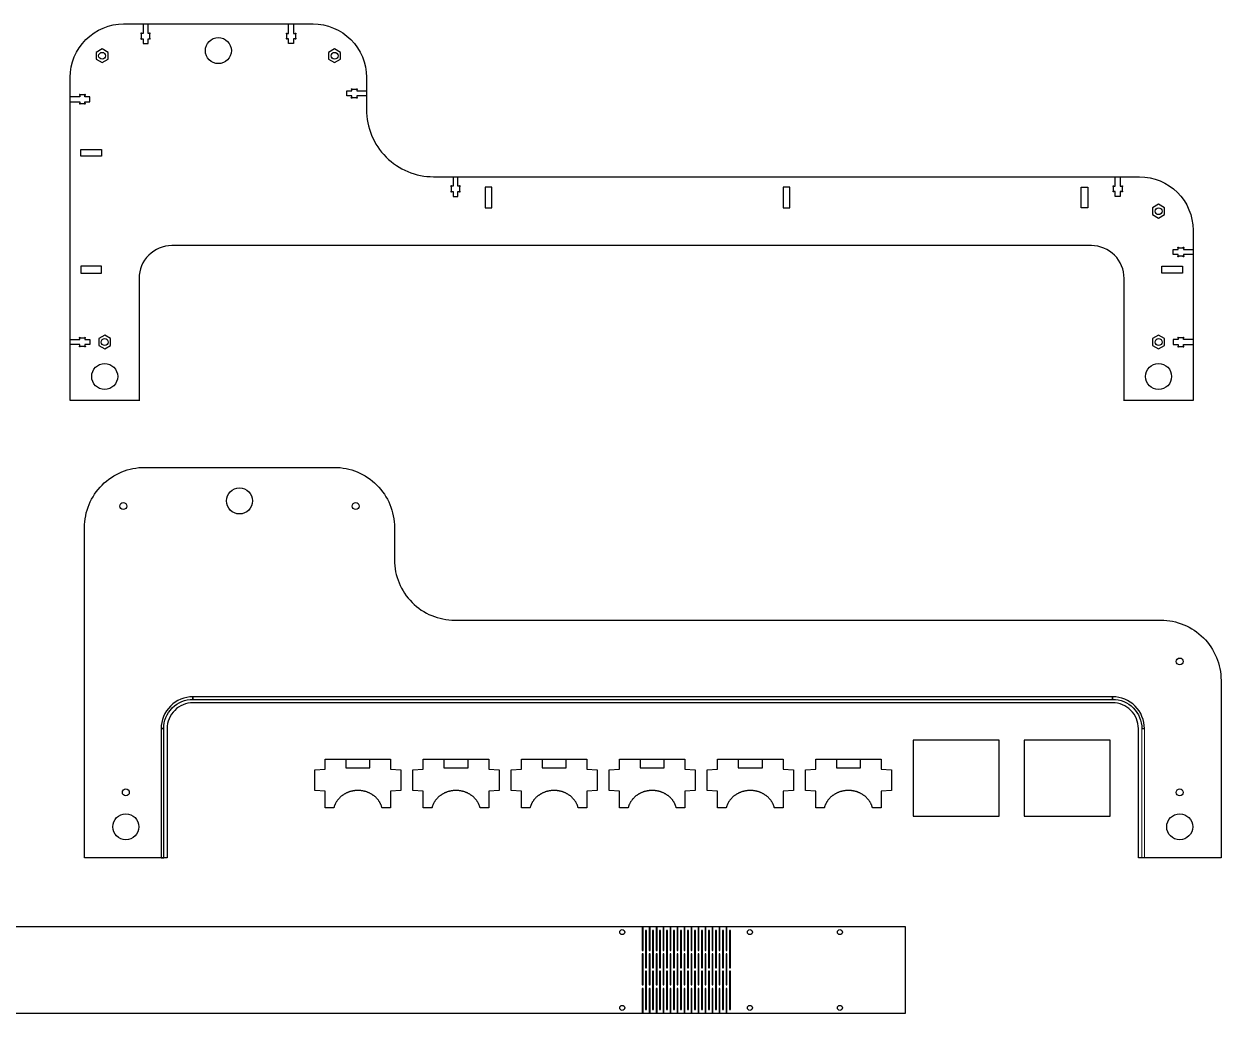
# Model space of a CAD drawing. Header units: millimetres. Extents: x -2835 to -1444, y -2280 to -1706.
# Drawn here: x -2139 to -1444, y -2280 to -1706 of the extents above; entities that cross this region are included whole.
import ezdxf

# ---------------------------------------------------------------- set-up
doc = ezdxf.new("R2010")
doc.units = ezdxf.units.MM
doc.header["$MEASUREMENT"] = 0
for name, color, linetype, true_color in [('Cut', 18, 'Continuous', 0x000000), ('InnerCut', 5, 'Continuous', 0x0000ff), ('Layer 01', 40, 'Continuous', 0xffbf00), ('Layer 02', 6, 'Continuous', 0xff00ff), ('Layer 03', 1, 'Continuous', 0xff0000), ('Layer 04', 4, 'Continuous', 0x00ffff)]:
    doc.layers.add(name, color=color, linetype=linetype, true_color=true_color)
doc.layers.add('Engrave', color=3, linetype='Continuous', lineweight=13, true_color=0x00ff00)

msp = doc.modelspace()

# ---------------------------------------------------------------- linework, layer by layer
at = {"layer": 'Cut'}
for points in [[(-2072.45, -1924.58), (-2112.45, -1924.58), (-2112.45, -1736.85, -0.414214), (-2081.45, -1705.85), (-1971.45, -1705.85, -0.414214), (-1940.45, -1736.85), (-1940.45, -1755.58, 0.414214), (-1901.45, -1794.58), (-1491.45, -1794.58, -0.414214), (-1460.45, -1825.58), (-1460.45, -1924.58), (-1500.45, -1924.58)], [(-1500.45, -1924.63), (-1500.45, -1853.58, 0.414214), (-1519.45, -1834.58), (-2053.45, -1834.58, 0.414214), (-2072.45, -1853.58), (-2072.45, -1924.63)], [(-2056.17, -2190.07), (-2104.17, -2190.07), (-2104.17, -1998.34, -0.414214), (-2069.17, -1963.34), (-1959.17, -1963.34, -0.414214), (-1924.17, -1998.34), (-1924.17, -2017.07, 0.414214), (-1889.17, -2052.07), (-1479.17, -2052.07, -0.414214), (-1444.17, -2087.07), (-1444.17, -2190.07), (-1492.17, -2190.07)], [(-1492.17, -2190.07), (-1492.17, -2115.07, 0.414214), (-1507.17, -2100.07), (-2041.17, -2100.07, 0.414214), (-2056.17, -2115.07), (-2056.17, -2190.07)]]:
    msp.add_lwpolyline(points, format="xyb", dxfattribs=at)
msp.add_lwpolyline([(-1627.47, -2230.23), (-1717.97, -2230.23), (-1772.97, -2230.23), (-2182.97, -2230.23), (-2237.97, -2230.23), (-2256.7, -2230.23), (-2311.7, -2230.23), (-2421.7, -2230.23), (-2476.7, -2230.23), (-2668.43, -2230.23), (-2668.43, -2280.23), (-2476.7, -2280.23), (-2421.7, -2280.23), (-2311.7, -2280.23), (-2256.7, -2280.23), (-2237.97, -2280.23), (-2182.97, -2280.23), (-1772.97, -2280.23), (-1717.97, -2280.23), (-1627.47, -2280.23), (-1627.47, -2232.73), (-1627.47, -2230.23)], dxfattribs=at)
at = {"layer": 'Engrave'}
msp.add_lwpolyline([(-1488.67, -2115.07), (-1490.17, -2115.07), (-1490.17, -2190.07), (-1488.67, -2190.07), (-1488.67, -2115.07)], dxfattribs=at)
at = {"layer": 'InnerCut'}
for points in [[(-2070.18, -1705.85), (-2070.18, -1711.4), (-2070.98, -1711.4, 2.414214), (-2071.23, -1711.65), (-2071.23, -1714.15, 2.414214), (-2070.98, -1714.4), (-2070.18, -1714.4), (-2070.18, -1717.3), (-2067.28, -1717.3), (-2067.28, -1714.4), (-2066.48, -1714.4, 2.414214), (-2066.23, -1714.15), (-2066.23, -1711.65, 2.414214), (-2066.48, -1711.4), (-2067.28, -1711.4), (-2067.28, -1705.85)], [(-1982.72, -1705.85), (-1982.72, -1711.4), (-1981.92, -1711.4, -2.414214), (-1981.67, -1711.65), (-1981.67, -1714.15, -2.414214), (-1981.92, -1714.4), (-1982.72, -1714.4), (-1982.72, -1717.3), (-1985.62, -1717.3), (-1985.62, -1714.4), (-1986.42, -1714.4, -2.414214), (-1986.67, -1714.15), (-1986.67, -1711.65, -2.414214), (-1986.42, -1711.4), (-1985.62, -1711.4), (-1985.62, -1705.85)], [(-1940.45, -1747.66), (-1946, -1747.66), (-1946, -1748.46, -2.414214), (-1946.25, -1748.71), (-1948.75, -1748.71, -2.414214), (-1949, -1748.46), (-1949, -1747.66), (-1951.9, -1747.66), (-1951.9, -1744.76), (-1949, -1744.76), (-1949, -1743.96, -2.414214), (-1948.75, -1743.71), (-1946.25, -1743.71, -2.414214), (-1946, -1743.96), (-1946, -1744.76), (-1940.45, -1744.76)], [(-2112.45, -1751.01), (-2106.9, -1751.01), (-2106.9, -1751.81, 2.414214), (-2106.65, -1752.06), (-2104.15, -1752.06, 2.414214), (-2103.9, -1751.81), (-2103.9, -1751.01), (-2101, -1751.01), (-2101, -1748.11), (-2103.9, -1748.11), (-2103.9, -1747.31, 2.414214), (-2104.15, -1747.06), (-2106.65, -1747.06, 2.414214), (-2106.9, -1747.31), (-2106.9, -1748.11), (-2112.45, -1748.11)], [(-1890.18, -1794.58), (-1890.18, -1800.13), (-1890.98, -1800.13, 2.414214), (-1891.23, -1800.38), (-1891.23, -1802.88, 2.414214), (-1890.98, -1803.13), (-1890.18, -1803.13), (-1890.18, -1806.03), (-1887.28, -1806.03), (-1887.28, -1803.13), (-1886.48, -1803.13, 2.414214), (-1886.23, -1802.88), (-1886.23, -1800.38, 2.414214), (-1886.48, -1800.13), (-1887.28, -1800.13), (-1887.28, -1794.58)], [(-1502.72, -1794.58), (-1502.72, -1800.13), (-1501.92, -1800.13, -2.414214), (-1501.67, -1800.38), (-1501.67, -1802.88, -2.414214), (-1501.92, -1803.13), (-1502.72, -1803.13), (-1502.72, -1806.03), (-1505.62, -1806.03), (-1505.62, -1803.13), (-1506.42, -1803.13, -2.414214), (-1506.67, -1802.88), (-1506.67, -1800.38, -2.414214), (-1506.42, -1800.13), (-1505.62, -1800.13), (-1505.62, -1794.58)], [(-1460.45, -1839.74), (-1466, -1839.74), (-1466, -1840.54, -2.414214), (-1466.25, -1840.79), (-1468.75, -1840.79, -2.414214), (-1469, -1840.54), (-1469, -1839.74), (-1471.9, -1839.74), (-1471.9, -1836.84), (-1469, -1836.84), (-1469, -1836.04, -2.414214), (-1468.75, -1835.79), (-1466.25, -1835.79, -2.414214), (-1466, -1836.04), (-1466, -1836.84), (-1460.45, -1836.84)], [(-2112.45, -1889.13), (-2106.9, -1889.13), (-2106.9, -1888.33, -2.414214), (-2106.65, -1888.08), (-2104.15, -1888.08, -2.414214), (-2103.9, -1888.33), (-2103.9, -1889.13), (-2101, -1889.13), (-2101, -1892.03), (-2103.9, -1892.03), (-2103.9, -1892.83, -2.414214), (-2104.15, -1893.08), (-2106.65, -1893.08, -2.414214), (-2106.9, -1892.83), (-2106.9, -1892.03), (-2112.45, -1892.03)], [(-1460.45, -1889.13), (-1466, -1889.13), (-1466, -1888.33, 2.414214), (-1466.25, -1888.08), (-1468.75, -1888.08, 2.414214), (-1469, -1888.33), (-1469, -1889.13), (-1471.9, -1889.13), (-1471.9, -1892.03), (-1469, -1892.03), (-1469, -1892.83, 2.414214), (-1468.75, -1893.08), (-1466.25, -1893.08, 2.414214), (-1466, -1892.83), (-1466, -1892.03), (-1460.45, -1892.03)]]:
    msp.add_lwpolyline(points, format="xyb", dxfattribs=at)
for points in [[(-2093.95, -1728.33), (-2090.5, -1726.34), (-2090.5, -1722.36), (-2093.95, -1720.36), (-2097.4, -1722.36), (-2097.4, -1726.34), (-2093.95, -1728.33)], [(-1958.95, -1728.33), (-1955.5, -1726.34), (-1955.5, -1722.36), (-1958.95, -1720.36), (-1962.4, -1722.36), (-1962.4, -1726.34), (-1958.95, -1728.33)], [(-2106.3, -1778.68), (-2094.3, -1778.68), (-2094.3, -1782.58), (-2106.3, -1782.58), (-2106.3, -1778.68)], [(-1871.45, -1800.73), (-1871.45, -1812.73), (-1867.55, -1812.73), (-1867.55, -1800.73), (-1871.45, -1800.73)], [(-1698.4, -1800.73), (-1698.4, -1812.73), (-1694.5, -1812.73), (-1694.5, -1800.73), (-1698.4, -1800.73)], [(-1521.45, -1800.73), (-1521.45, -1812.73), (-1525.35, -1812.73), (-1525.35, -1800.73), (-1521.45, -1800.73)], [(-1480.45, -1818.56), (-1477, -1816.57), (-1477, -1812.59), (-1480.45, -1810.59), (-1483.9, -1812.59), (-1483.9, -1816.57), (-1480.45, -1818.56)], [(-2106.3, -1850.48), (-2094.3, -1850.48), (-2094.3, -1846.58), (-2106.3, -1846.58), (-2106.3, -1850.48)], [(-1466.6, -1850.48), (-1478.6, -1850.48), (-1478.6, -1846.58), (-1466.6, -1846.58), (-1466.6, -1850.48)], [(-2092.45, -1894.56), (-2089, -1892.57), (-2089, -1888.59), (-2092.45, -1886.59), (-2095.9, -1888.59), (-2095.9, -1892.57), (-2092.45, -1894.56)], [(-1480.45, -1894.56), (-1477, -1892.57), (-1477, -1888.59), (-1480.45, -1886.59), (-1483.9, -1888.59), (-1483.9, -1892.57), (-1480.45, -1894.56)], [(-1622.93, -2165.81), (-1572.93, -2165.81), (-1572.93, -2121.81), (-1622.93, -2121.81), (-1622.93, -2165.81)], [(-1558.52, -2165.81), (-1508.52, -2165.81), (-1508.52, -2121.81), (-1558.52, -2121.81), (-1558.52, -2165.81)], [(-1964.4, -2132.78), (-1926.4, -2132.78), (-1926.4, -2138.56), (-1920.4, -2138.93), (-1920.4, -2150.93), (-1926.4, -2151.3), (-1926.4, -2161.08), (-1931.4, -2161.08), (-1931.46, -2160.83), (-1931.54, -2160.58), (-1931.61, -2160.33), (-1931.7, -2160.08), (-1931.79, -2159.83), (-1931.88, -2159.58), (-1931.99, -2159.33), (-1932.09, -2159.09), (-1932.21, -2158.84), (-1932.33, -2158.59), (-1932.46, -2158.35), (-1932.59, -2158.11), (-1932.73, -2157.86), (-1932.87, -2157.62), (-1933.02, -2157.39), (-1933.18, -2157.15), (-1933.34, -2156.92), (-1933.51, -2156.69), (-1933.68, -2156.46), (-1933.86, -2156.23), (-1934.05, -2156.01), (-1934.24, -2155.79), (-1934.44, -2155.57), (-1934.64, -2155.36), (-1934.85, -2155.15), (-1935.06, -2154.95), (-1935.28, -2154.75), (-1935.51, -2154.55), (-1935.73, -2154.36), (-1935.97, -2154.17), (-1936.21, -2153.99), (-1936.45, -2153.81), (-1936.69, -2153.63), (-1936.95, -2153.47), (-1937.2, -2153.3), (-1937.46, -2153.14), (-1937.72, -2152.99), (-1937.98, -2152.84), (-1938.25, -2152.7), (-1938.52, -2152.56), (-1938.8, -2152.43), (-1939.07, -2152.31), (-1939.35, -2152.19), (-1939.63, -2152.07), (-1939.92, -2151.96), (-1940.2, -2151.86), (-1940.49, -2151.76), (-1940.78, -2151.67), (-1941.07, -2151.59), (-1941.35, -2151.51), (-1941.64, -2151.44), (-1941.94, -2151.37), (-1942.23, -2151.31), (-1942.52, -2151.25), (-1942.81, -2151.2), (-1943.1, -2151.15), (-1943.39, -2151.11), (-1943.68, -2151.08), (-1943.97, -2151.05), (-1944.26, -2151.03), (-1944.54, -2151.01), (-1944.83, -2151), (-1945.11, -2150.99), (-1945.4, -2150.99), (-1945.68, -2150.99), (-1945.96, -2151), (-1946.25, -2151.01), (-1946.54, -2151.03), (-1946.82, -2151.05), (-1947.11, -2151.08), (-1947.4, -2151.11), (-1947.69, -2151.15), (-1947.99, -2151.2), (-1948.28, -2151.25), (-1948.57, -2151.31), (-1948.86, -2151.37), (-1949.15, -2151.44), (-1949.44, -2151.51), (-1949.73, -2151.59), (-1950.02, -2151.67), (-1950.31, -2151.76), (-1950.59, -2151.86), (-1950.88, -2151.96), (-1951.16, -2152.07), (-1951.44, -2152.19), (-1951.72, -2152.31), (-1952, -2152.43), (-1952.27, -2152.56), (-1952.54, -2152.7), (-1952.81, -2152.84), (-1953.07, -2152.99), (-1953.34, -2153.14), (-1953.59, -2153.3), (-1953.85, -2153.47), (-1954.1, -2153.63), (-1954.35, -2153.81), (-1954.59, -2153.99), (-1954.83, -2154.17), (-1955.06, -2154.36), (-1955.29, -2154.55), (-1955.51, -2154.75), (-1955.73, -2154.95), (-1955.94, -2155.15), (-1956.15, -2155.36), (-1956.36, -2155.57), (-1956.55, -2155.79), (-1956.74, -2156.01), (-1956.93, -2156.23), (-1957.11, -2156.46), (-1957.29, -2156.69), (-1957.45, -2156.92), (-1957.62, -2157.15), (-1957.77, -2157.39), (-1957.92, -2157.62), (-1958.07, -2157.86), (-1958.21, -2158.11), (-1958.34, -2158.35), (-1958.47, -2158.59), (-1958.59, -2158.84), (-1958.7, -2159.09), (-1958.81, -2159.33), (-1958.91, -2159.58), (-1959.01, -2159.83), (-1959.1, -2160.08), (-1959.18, -2160.33), (-1959.26, -2160.58), (-1959.33, -2160.83), (-1959.4, -2161.08), (-1964.4, -2161.08), (-1964.4, -2151.3), (-1970.4, -2150.93), (-1970.4, -2138.93), (-1964.4, -2138.56), (-1964.4, -2132.78)], [(-1952.4, -2132.78), (-1952.4, -2137.78), (-1938.4, -2137.78), (-1938.4, -2132.78)], [(-1907.43, -2132.78), (-1869.43, -2132.78), (-1869.43, -2138.56), (-1863.43, -2138.93), (-1863.43, -2150.93), (-1869.43, -2151.3), (-1869.43, -2161.08), (-1874.43, -2161.08), (-1874.5, -2160.83), (-1874.57, -2160.58), (-1874.65, -2160.33), (-1874.73, -2160.08), (-1874.82, -2159.83), (-1874.92, -2159.58), (-1875.02, -2159.33), (-1875.13, -2159.09), (-1875.24, -2158.84), (-1875.36, -2158.59), (-1875.49, -2158.35), (-1875.62, -2158.11), (-1875.76, -2157.86), (-1875.91, -2157.62), (-1876.06, -2157.39), (-1876.21, -2157.15), (-1876.38, -2156.92), (-1876.54, -2156.69), (-1876.72, -2156.46), (-1876.9, -2156.23), (-1877.09, -2156.01), (-1877.28, -2155.79), (-1877.47, -2155.57), (-1877.68, -2155.36), (-1877.89, -2155.15), (-1878.1, -2154.95), (-1878.32, -2154.75), (-1878.54, -2154.55), (-1878.77, -2154.36), (-1879, -2154.17), (-1879.24, -2153.99), (-1879.48, -2153.81), (-1879.73, -2153.63), (-1879.98, -2153.47), (-1880.23, -2153.3), (-1880.49, -2153.14), (-1880.75, -2152.99), (-1881.02, -2152.84), (-1881.29, -2152.7), (-1881.56, -2152.56), (-1881.83, -2152.43), (-1882.11, -2152.31), (-1882.39, -2152.19), (-1882.67, -2152.07), (-1882.95, -2151.96), (-1883.24, -2151.86), (-1883.52, -2151.76), (-1883.81, -2151.67), (-1884.1, -2151.59), (-1884.39, -2151.51), (-1884.68, -2151.44), (-1884.97, -2151.37), (-1885.26, -2151.31), (-1885.55, -2151.25), (-1885.84, -2151.2), (-1886.14, -2151.15), (-1886.43, -2151.11), (-1886.72, -2151.08), (-1887, -2151.05), (-1887.29, -2151.03), (-1887.58, -2151.01), (-1887.87, -2151), (-1888.15, -2150.99), (-1888.43, -2150.99), (-1888.71, -2150.99), (-1889, -2151), (-1889.28, -2151.01), (-1889.57, -2151.03), (-1889.86, -2151.05), (-1890.15, -2151.08), (-1890.44, -2151.11), (-1890.73, -2151.15), (-1891.02, -2151.2), (-1891.31, -2151.25), (-1891.6, -2151.31), (-1891.89, -2151.37), (-1892.18, -2151.44), (-1892.47, -2151.51), (-1892.76, -2151.59), (-1893.05, -2151.67), (-1893.34, -2151.76), (-1893.63, -2151.86), (-1893.91, -2151.96), (-1894.19, -2152.07), (-1894.48, -2152.19), (-1894.75, -2152.31), (-1895.03, -2152.43), (-1895.31, -2152.56), (-1895.58, -2152.7), (-1895.84, -2152.84), (-1896.11, -2152.99), (-1896.37, -2153.14), (-1896.63, -2153.3), (-1896.88, -2153.47), (-1897.13, -2153.63), (-1897.38, -2153.81), (-1897.62, -2153.99), (-1897.86, -2154.17), (-1898.09, -2154.36), (-1898.32, -2154.55), (-1898.55, -2154.75), (-1898.77, -2154.95), (-1898.98, -2155.15), (-1899.19, -2155.36), (-1899.39, -2155.57), (-1899.59, -2155.79), (-1899.78, -2156.01), (-1899.97, -2156.23), (-1900.15, -2156.46), (-1900.32, -2156.69), (-1900.49, -2156.92), (-1900.65, -2157.15), (-1900.81, -2157.39), (-1900.96, -2157.62), (-1901.1, -2157.86), (-1901.24, -2158.11), (-1901.37, -2158.35), (-1901.5, -2158.59), (-1901.62, -2158.84), (-1901.74, -2159.09), (-1901.84, -2159.33), (-1901.95, -2159.58), (-1902.04, -2159.83), (-1902.13, -2160.08), (-1902.22, -2160.33), (-1902.29, -2160.58), (-1902.37, -2160.83), (-1902.43, -2161.08), (-1907.43, -2161.08), (-1907.43, -2151.3), (-1913.43, -2150.93), (-1913.43, -2138.93), (-1907.43, -2138.56), (-1907.43, -2132.78)], [(-1895.43, -2132.78), (-1895.43, -2137.78), (-1881.43, -2137.78), (-1881.43, -2132.78)], [(-1850.47, -2132.78), (-1812.47, -2132.78), (-1812.47, -2138.56), (-1806.47, -2138.93), (-1806.47, -2150.93), (-1812.47, -2151.3), (-1812.47, -2161.08), (-1817.47, -2161.08), (-1817.53, -2160.83), (-1817.61, -2160.58), (-1817.68, -2160.33), (-1817.77, -2160.08), (-1817.86, -2159.83), (-1817.95, -2159.58), (-1818.06, -2159.33), (-1818.16, -2159.09), (-1818.28, -2158.84), (-1818.4, -2158.59), (-1818.53, -2158.35), (-1818.66, -2158.11), (-1818.8, -2157.86), (-1818.94, -2157.62), (-1819.09, -2157.39), (-1819.25, -2157.15), (-1819.41, -2156.92), (-1819.58, -2156.69), (-1819.75, -2156.46), (-1819.93, -2156.23), (-1820.12, -2156.01), (-1820.31, -2155.79), (-1820.51, -2155.57), (-1820.71, -2155.36), (-1820.92, -2155.15), (-1821.13, -2154.95), (-1821.35, -2154.75), (-1821.58, -2154.55), (-1821.8, -2154.36), (-1822.04, -2154.17), (-1822.28, -2153.99), (-1822.52, -2153.81), (-1822.76, -2153.63), (-1823.02, -2153.47), (-1823.27, -2153.3), (-1823.53, -2153.14), (-1823.79, -2152.99), (-1824.05, -2152.84), (-1824.32, -2152.7), (-1824.59, -2152.56), (-1824.87, -2152.43), (-1825.14, -2152.31), (-1825.42, -2152.19), (-1825.7, -2152.07), (-1825.99, -2151.96), (-1826.27, -2151.86), (-1826.56, -2151.76), (-1826.85, -2151.67), (-1827.14, -2151.59), (-1827.42, -2151.51), (-1827.71, -2151.44), (-1828.01, -2151.37), (-1828.3, -2151.31), (-1828.59, -2151.25), (-1828.88, -2151.2), (-1829.17, -2151.15), (-1829.46, -2151.11), (-1829.75, -2151.08), (-1830.04, -2151.05), (-1830.33, -2151.03), (-1830.61, -2151.01), (-1830.9, -2151), (-1831.18, -2150.99), (-1831.47, -2150.99), (-1831.75, -2150.99), (-1832.03, -2151), (-1832.32, -2151.01), (-1832.61, -2151.03), (-1832.9, -2151.05), (-1833.18, -2151.08), (-1833.47, -2151.11), (-1833.76, -2151.15), (-1834.06, -2151.2), (-1834.35, -2151.25), (-1834.64, -2151.31), (-1834.93, -2151.37), (-1835.22, -2151.44), (-1835.51, -2151.51), (-1835.8, -2151.59), (-1836.09, -2151.67), (-1836.38, -2151.76), (-1836.66, -2151.86), (-1836.95, -2151.96), (-1837.23, -2152.07), (-1837.51, -2152.19), (-1837.79, -2152.31), (-1838.07, -2152.43), (-1838.34, -2152.56), (-1838.61, -2152.7), (-1838.88, -2152.84), (-1839.14, -2152.99), (-1839.41, -2153.14), (-1839.66, -2153.3), (-1839.92, -2153.47), (-1840.17, -2153.63), (-1840.42, -2153.81), (-1840.66, -2153.99), (-1840.9, -2154.17), (-1841.13, -2154.36), (-1841.36, -2154.55), (-1841.58, -2154.75), (-1841.8, -2154.95), (-1842.01, -2155.15), (-1842.22, -2155.36), (-1842.43, -2155.57), (-1842.62, -2155.79), (-1842.81, -2156.01), (-1843, -2156.23), (-1843.18, -2156.46), (-1843.36, -2156.69), (-1843.52, -2156.92), (-1843.69, -2157.15), (-1843.84, -2157.39), (-1843.99, -2157.62), (-1844.14, -2157.86), (-1844.28, -2158.11), (-1844.41, -2158.35), (-1844.54, -2158.59), (-1844.66, -2158.84), (-1844.77, -2159.09), (-1844.88, -2159.33), (-1844.98, -2159.58), (-1845.08, -2159.83), (-1845.17, -2160.08), (-1845.25, -2160.33), (-1845.33, -2160.58), (-1845.4, -2160.83), (-1845.47, -2161.08), (-1850.47, -2161.08), (-1850.47, -2151.3), (-1856.47, -2150.93), (-1856.47, -2138.93), (-1850.47, -2138.56), (-1850.47, -2132.78)], [(-1838.47, -2132.78), (-1838.47, -2137.78), (-1824.47, -2137.78), (-1824.47, -2132.78)], [(-1793.5, -2132.78), (-1755.5, -2132.78), (-1755.5, -2138.56), (-1749.5, -2138.93), (-1749.5, -2150.93), (-1755.5, -2151.3), (-1755.5, -2161.08), (-1760.5, -2161.08), (-1760.57, -2160.83), (-1760.64, -2160.58), (-1760.72, -2160.33), (-1760.8, -2160.08), (-1760.89, -2159.83), (-1760.99, -2159.58), (-1761.09, -2159.33), (-1761.2, -2159.09), (-1761.31, -2158.84), (-1761.43, -2158.59), (-1761.56, -2158.35), (-1761.69, -2158.11), (-1761.83, -2157.86), (-1761.98, -2157.62), (-1762.13, -2157.39), (-1762.28, -2157.15), (-1762.45, -2156.92), (-1762.61, -2156.69), (-1762.79, -2156.46), (-1762.97, -2156.23), (-1763.16, -2156.01), (-1763.35, -2155.79), (-1763.54, -2155.57), (-1763.75, -2155.36), (-1763.96, -2155.15), (-1764.17, -2154.95), (-1764.39, -2154.75), (-1764.61, -2154.55), (-1764.84, -2154.36), (-1765.07, -2154.17), (-1765.31, -2153.99), (-1765.55, -2153.81), (-1765.8, -2153.63), (-1766.05, -2153.47), (-1766.3, -2153.3), (-1766.56, -2153.14), (-1766.82, -2152.99), (-1767.09, -2152.84), (-1767.36, -2152.7), (-1767.63, -2152.56), (-1767.9, -2152.43), (-1768.18, -2152.31), (-1768.46, -2152.19), (-1768.74, -2152.07), (-1769.02, -2151.96), (-1769.31, -2151.86), (-1769.59, -2151.76), (-1769.88, -2151.67), (-1770.17, -2151.59), (-1770.46, -2151.51), (-1770.75, -2151.44), (-1771.04, -2151.37), (-1771.33, -2151.31), (-1771.62, -2151.25), (-1771.91, -2151.2), (-1772.21, -2151.15), (-1772.5, -2151.11), (-1772.79, -2151.08), (-1773.07, -2151.05), (-1773.36, -2151.03), (-1773.65, -2151.01), (-1773.94, -2151), (-1774.22, -2150.99), (-1774.5, -2150.99), (-1774.79, -2150.99), (-1775.07, -2151), (-1775.35, -2151.01), (-1775.64, -2151.03), (-1775.93, -2151.05), (-1776.22, -2151.08), (-1776.51, -2151.11), (-1776.8, -2151.15), (-1777.09, -2151.2), (-1777.38, -2151.25), (-1777.67, -2151.31), (-1777.96, -2151.37), (-1778.25, -2151.44), (-1778.55, -2151.51), (-1778.83, -2151.59), (-1779.12, -2151.67), (-1779.41, -2151.76), (-1779.7, -2151.86), (-1779.98, -2151.96), (-1780.26, -2152.07), (-1780.55, -2152.19), (-1780.82, -2152.31), (-1781.1, -2152.43), (-1781.38, -2152.56), (-1781.65, -2152.7), (-1781.91, -2152.84), (-1782.18, -2152.99), (-1782.44, -2153.14), (-1782.7, -2153.3), (-1782.95, -2153.47), (-1783.2, -2153.63), (-1783.45, -2153.81), (-1783.69, -2153.99), (-1783.93, -2154.17), (-1784.16, -2154.36), (-1784.39, -2154.55), (-1784.62, -2154.75), (-1784.84, -2154.95), (-1785.05, -2155.15), (-1785.26, -2155.36), (-1785.46, -2155.57), (-1785.66, -2155.79), (-1785.85, -2156.01), (-1786.04, -2156.23), (-1786.22, -2156.46), (-1786.39, -2156.69), (-1786.56, -2156.92), (-1786.72, -2157.15), (-1786.88, -2157.39), (-1787.03, -2157.62), (-1787.17, -2157.86), (-1787.31, -2158.11), (-1787.44, -2158.35), (-1787.57, -2158.59), (-1787.69, -2158.84), (-1787.81, -2159.09), (-1787.91, -2159.33), (-1788.02, -2159.58), (-1788.11, -2159.83), (-1788.2, -2160.08), (-1788.29, -2160.33), (-1788.36, -2160.58), (-1788.44, -2160.83), (-1788.5, -2161.08), (-1793.5, -2161.08), (-1793.5, -2151.3), (-1799.5, -2150.93), (-1799.5, -2138.93), (-1793.5, -2138.56), (-1793.5, -2132.78)], [(-1781.5, -2132.78), (-1781.5, -2137.78), (-1767.5, -2137.78), (-1767.5, -2132.78)], [(-1736.54, -2132.78), (-1698.54, -2132.78), (-1698.54, -2138.56), (-1692.54, -2138.93), (-1692.54, -2150.93), (-1698.54, -2151.3), (-1698.54, -2161.08), (-1703.54, -2161.08), (-1703.6, -2160.83), (-1703.68, -2160.58), (-1703.75, -2160.33), (-1703.84, -2160.08), (-1703.93, -2159.83), (-1704.02, -2159.58), (-1704.13, -2159.33), (-1704.23, -2159.09), (-1704.35, -2158.84), (-1704.47, -2158.59), (-1704.6, -2158.35), (-1704.73, -2158.11), (-1704.87, -2157.86), (-1705.01, -2157.62), (-1705.16, -2157.39), (-1705.32, -2157.15), (-1705.48, -2156.92), (-1705.65, -2156.69), (-1705.82, -2156.46), (-1706, -2156.23), (-1706.19, -2156.01), (-1706.38, -2155.79), (-1706.58, -2155.57), (-1706.78, -2155.36), (-1706.99, -2155.15), (-1707.2, -2154.95), (-1707.42, -2154.75), (-1707.65, -2154.55), (-1707.87, -2154.36), (-1708.11, -2154.17), (-1708.35, -2153.99), (-1708.59, -2153.81), (-1708.83, -2153.63), (-1709.09, -2153.47), (-1709.34, -2153.3), (-1709.6, -2153.14), (-1709.86, -2152.99), (-1710.13, -2152.84), (-1710.39, -2152.7), (-1710.66, -2152.56), (-1710.94, -2152.43), (-1711.22, -2152.31), (-1711.49, -2152.19), (-1711.77, -2152.07), (-1712.06, -2151.96), (-1712.34, -2151.86), (-1712.63, -2151.76), (-1712.92, -2151.67), (-1713.21, -2151.59), (-1713.49, -2151.51), (-1713.79, -2151.44), (-1714.08, -2151.37), (-1714.37, -2151.31), (-1714.66, -2151.25), (-1714.95, -2151.2), (-1715.24, -2151.15), (-1715.53, -2151.11), (-1715.82, -2151.08), (-1716.11, -2151.05), (-1716.4, -2151.03), (-1716.68, -2151.01), (-1716.97, -2151), (-1717.25, -2150.99), (-1717.54, -2150.99), (-1717.82, -2150.99), (-1718.1, -2151), (-1718.39, -2151.01), (-1718.68, -2151.03), (-1718.97, -2151.05), (-1719.25, -2151.08), (-1719.54, -2151.11), (-1719.83, -2151.15), (-1720.13, -2151.2), (-1720.42, -2151.25), (-1720.71, -2151.31), (-1721, -2151.37), (-1721.29, -2151.44), (-1721.58, -2151.51), (-1721.87, -2151.59), (-1722.16, -2151.67), (-1722.45, -2151.76), (-1722.73, -2151.86), (-1723.02, -2151.96), (-1723.3, -2152.07), (-1723.58, -2152.19), (-1723.86, -2152.31), (-1724.14, -2152.43), (-1724.41, -2152.56), (-1724.68, -2152.7), (-1724.95, -2152.84), (-1725.21, -2152.99), (-1725.48, -2153.14), (-1725.73, -2153.3), (-1725.99, -2153.47), (-1726.24, -2153.63), (-1726.49, -2153.81), (-1726.73, -2153.99), (-1726.97, -2154.17), (-1727.2, -2154.36), (-1727.43, -2154.55), (-1727.65, -2154.75), (-1727.87, -2154.95), (-1728.08, -2155.15), (-1728.29, -2155.36), (-1728.5, -2155.57), (-1728.69, -2155.79), (-1728.88, -2156.01), (-1729.07, -2156.23), (-1729.25, -2156.46), (-1729.43, -2156.69), (-1729.59, -2156.92), (-1729.76, -2157.15), (-1729.91, -2157.39), (-1730.06, -2157.62), (-1730.21, -2157.86), (-1730.35, -2158.11), (-1730.48, -2158.35), (-1730.61, -2158.59), (-1730.73, -2158.84), (-1730.84, -2159.09), (-1730.95, -2159.33), (-1731.05, -2159.58), (-1731.15, -2159.83), (-1731.24, -2160.08), (-1731.32, -2160.33), (-1731.4, -2160.58), (-1731.47, -2160.83), (-1731.54, -2161.08), (-1736.54, -2161.08), (-1736.54, -2151.3), (-1742.54, -2150.93), (-1742.54, -2138.93), (-1736.54, -2138.56), (-1736.54, -2132.78)], [(-1724.54, -2132.78), (-1724.54, -2137.78), (-1710.54, -2137.78), (-1710.54, -2132.78)], [(-1679.57, -2132.78), (-1641.57, -2132.78), (-1641.57, -2138.56), (-1635.57, -2138.93), (-1635.57, -2150.93), (-1641.57, -2151.3), (-1641.57, -2161.08), (-1646.57, -2161.08), (-1646.64, -2160.83), (-1646.71, -2160.58), (-1646.79, -2160.33), (-1646.87, -2160.08), (-1646.96, -2159.83), (-1647.06, -2159.58), (-1647.16, -2159.33), (-1647.27, -2159.09), (-1647.38, -2158.84), (-1647.5, -2158.59), (-1647.63, -2158.35), (-1647.76, -2158.11), (-1647.9, -2157.86), (-1648.05, -2157.62), (-1648.2, -2157.39), (-1648.35, -2157.15), (-1648.52, -2156.92), (-1648.68, -2156.69), (-1648.86, -2156.46), (-1649.04, -2156.23), (-1649.23, -2156.01), (-1649.42, -2155.79), (-1649.61, -2155.57), (-1649.82, -2155.36), (-1650.03, -2155.15), (-1650.24, -2154.95), (-1650.46, -2154.75), (-1650.68, -2154.55), (-1650.91, -2154.36), (-1651.14, -2154.17), (-1651.38, -2153.99), (-1651.62, -2153.81), (-1651.87, -2153.63), (-1652.12, -2153.47), (-1652.37, -2153.3), (-1652.63, -2153.14), (-1652.89, -2152.99), (-1653.16, -2152.84), (-1653.43, -2152.7), (-1653.7, -2152.56), (-1653.97, -2152.43), (-1654.25, -2152.31), (-1654.53, -2152.19), (-1654.81, -2152.07), (-1655.09, -2151.96), (-1655.38, -2151.86), (-1655.66, -2151.76), (-1655.95, -2151.67), (-1656.24, -2151.59), (-1656.53, -2151.51), (-1656.82, -2151.44), (-1657.11, -2151.37), (-1657.4, -2151.31), (-1657.69, -2151.25), (-1657.98, -2151.2), (-1658.28, -2151.15), (-1658.57, -2151.11), (-1658.86, -2151.08), (-1659.14, -2151.05), (-1659.43, -2151.03), (-1659.72, -2151.01), (-1660.01, -2151), (-1660.29, -2150.99), (-1660.57, -2150.99), (-1660.86, -2150.99), (-1661.14, -2151), (-1661.43, -2151.01), (-1661.71, -2151.03), (-1662, -2151.05), (-1662.29, -2151.08), (-1662.58, -2151.11), (-1662.87, -2151.15), (-1663.16, -2151.2), (-1663.45, -2151.25), (-1663.74, -2151.31), (-1664.03, -2151.37), (-1664.32, -2151.44), (-1664.62, -2151.51), (-1664.9, -2151.59), (-1665.19, -2151.67), (-1665.48, -2151.76), (-1665.77, -2151.86), (-1666.05, -2151.96), (-1666.33, -2152.07), (-1666.62, -2152.19), (-1666.89, -2152.31), (-1667.17, -2152.43), (-1667.45, -2152.56), (-1667.72, -2152.7), (-1667.98, -2152.84), (-1668.25, -2152.99), (-1668.51, -2153.14), (-1668.77, -2153.3), (-1669.02, -2153.47), (-1669.28, -2153.63), (-1669.52, -2153.81), (-1669.76, -2153.99), (-1670, -2154.17), (-1670.23, -2154.36), (-1670.46, -2154.55), (-1670.69, -2154.75), (-1670.91, -2154.95), (-1671.12, -2155.15), (-1671.33, -2155.36), (-1671.53, -2155.57), (-1671.73, -2155.79), (-1671.92, -2156.01), (-1672.11, -2156.23), (-1672.29, -2156.46), (-1672.46, -2156.69), (-1672.63, -2156.92), (-1672.79, -2157.15), (-1672.95, -2157.39), (-1673.1, -2157.62), (-1673.24, -2157.86), (-1673.38, -2158.11), (-1673.51, -2158.35), (-1673.64, -2158.59), (-1673.76, -2158.84), (-1673.88, -2159.09), (-1673.98, -2159.33), (-1674.09, -2159.58), (-1674.18, -2159.83), (-1674.27, -2160.08), (-1674.36, -2160.33), (-1674.43, -2160.58), (-1674.51, -2160.83), (-1674.57, -2161.08), (-1679.57, -2161.08), (-1679.57, -2151.3), (-1685.57, -2150.93), (-1685.57, -2138.93), (-1679.57, -2138.56), (-1679.57, -2132.78)], [(-1667.57, -2132.78), (-1667.57, -2137.78), (-1653.57, -2137.78), (-1653.57, -2132.78)], [(-1779.83, -2243.93), (-1779.83, -2230.23), (-1780.33, -2230.23), (-1780.33, -2243.93), (-1779.83, -2243.93)], [(-1775.77, -2243.93), (-1775.77, -2230.23), (-1776.27, -2230.23), (-1776.27, -2243.93), (-1775.77, -2243.93)], [(-1771.71, -2243.93), (-1771.71, -2230.23), (-1772.21, -2230.23), (-1772.21, -2243.93), (-1771.71, -2243.93)], [(-1767.66, -2243.93), (-1767.66, -2230.23), (-1768.16, -2230.23), (-1768.16, -2243.93), (-1767.66, -2243.93)], [(-1763.6, -2243.93), (-1763.6, -2230.23), (-1764.1, -2230.23), (-1764.1, -2243.93), (-1763.6, -2243.93)], [(-1759.54, -2243.93), (-1759.54, -2230.23), (-1760.04, -2230.23), (-1760.04, -2243.93), (-1759.54, -2243.93)], [(-1755.48, -2243.93), (-1755.48, -2230.23), (-1755.98, -2230.23), (-1755.98, -2243.93), (-1755.48, -2243.93)], [(-1751.42, -2243.93), (-1751.42, -2230.23), (-1751.92, -2230.23), (-1751.92, -2243.93), (-1751.42, -2243.93)], [(-1747.36, -2243.93), (-1747.36, -2230.23), (-1747.86, -2230.23), (-1747.86, -2243.93), (-1747.36, -2243.93)], [(-1743.31, -2243.93), (-1743.31, -2230.23), (-1743.81, -2230.23), (-1743.81, -2243.93), (-1743.31, -2243.93)], [(-1739.25, -2243.93), (-1739.25, -2230.23), (-1739.75, -2230.23), (-1739.75, -2243.93), (-1739.25, -2243.93)], [(-1735.19, -2243.93), (-1735.19, -2230.23), (-1735.69, -2230.23), (-1735.69, -2243.93), (-1735.19, -2243.93)], [(-1731.13, -2243.93), (-1731.13, -2230.23), (-1731.63, -2230.23), (-1731.63, -2243.93), (-1731.13, -2243.93)], [(-1777.8, -2253.93), (-1777.8, -2232.23), (-1778.3, -2232.23), (-1778.3, -2253.93), (-1777.8, -2253.93)], [(-1773.74, -2253.93), (-1773.74, -2232.23), (-1774.24, -2232.23), (-1774.24, -2253.93), (-1773.74, -2253.93)], [(-1769.69, -2253.93), (-1769.69, -2232.23), (-1770.19, -2232.23), (-1770.19, -2253.93), (-1769.69, -2253.93)], [(-1765.63, -2253.93), (-1765.63, -2232.23), (-1766.13, -2232.23), (-1766.13, -2253.93), (-1765.63, -2253.93)], [(-1761.57, -2253.93), (-1761.57, -2232.23), (-1762.07, -2232.23), (-1762.07, -2253.93), (-1761.57, -2253.93)], [(-1757.51, -2253.93), (-1757.51, -2232.23), (-1758.01, -2232.23), (-1758.01, -2253.93), (-1757.51, -2253.93)], [(-1753.45, -2253.93), (-1753.45, -2232.23), (-1753.95, -2232.23), (-1753.95, -2253.93), (-1753.45, -2253.93)], [(-1749.39, -2253.93), (-1749.39, -2232.23), (-1749.89, -2232.23), (-1749.89, -2253.93), (-1749.39, -2253.93)], [(-1745.34, -2253.93), (-1745.34, -2232.23), (-1745.84, -2232.23), (-1745.84, -2253.93), (-1745.34, -2253.93)], [(-1741.28, -2253.93), (-1741.28, -2232.23), (-1741.78, -2232.23), (-1741.78, -2253.93), (-1741.28, -2253.93)], [(-1737.22, -2253.93), (-1737.22, -2232.23), (-1737.72, -2232.23), (-1737.72, -2253.93), (-1737.22, -2253.93)], [(-1733.16, -2253.93), (-1733.16, -2232.23), (-1733.66, -2232.23), (-1733.66, -2253.93), (-1733.16, -2253.93)], [(-1729.1, -2253.93), (-1729.1, -2232.23), (-1729.6, -2232.23), (-1729.6, -2253.93), (-1729.1, -2253.93)], [(-1779.83, -2263.93), (-1779.83, -2245.93), (-1780.33, -2245.93), (-1780.33, -2263.93), (-1779.83, -2263.93)], [(-1775.77, -2263.93), (-1775.77, -2245.93), (-1776.27, -2245.93), (-1776.27, -2263.93), (-1775.77, -2263.93)], [(-1771.71, -2263.93), (-1771.71, -2245.93), (-1772.21, -2245.93), (-1772.21, -2263.93), (-1771.71, -2263.93)], [(-1767.66, -2263.93), (-1767.66, -2245.93), (-1768.16, -2245.93), (-1768.16, -2263.93), (-1767.66, -2263.93)], [(-1763.6, -2263.93), (-1763.6, -2245.93), (-1764.1, -2245.93), (-1764.1, -2263.93), (-1763.6, -2263.93)], [(-1759.54, -2263.93), (-1759.54, -2245.93), (-1760.04, -2245.93), (-1760.04, -2263.93), (-1759.54, -2263.93)], [(-1755.48, -2263.93), (-1755.48, -2245.93), (-1755.98, -2245.93), (-1755.98, -2263.93), (-1755.48, -2263.93)], [(-1751.42, -2263.93), (-1751.42, -2245.93), (-1751.92, -2245.93), (-1751.92, -2263.93), (-1751.42, -2263.93)], [(-1747.36, -2263.93), (-1747.36, -2245.93), (-1747.86, -2245.93), (-1747.86, -2263.93), (-1747.36, -2263.93)], [(-1743.31, -2263.93), (-1743.31, -2245.93), (-1743.81, -2245.93), (-1743.81, -2263.93), (-1743.31, -2263.93)], [(-1739.25, -2263.93), (-1739.25, -2245.93), (-1739.75, -2245.93), (-1739.75, -2263.93), (-1739.25, -2263.93)], [(-1735.19, -2263.93), (-1735.19, -2245.93), (-1735.69, -2245.93), (-1735.69, -2263.93), (-1735.19, -2263.93)], [(-1731.13, -2263.93), (-1731.13, -2245.93), (-1731.63, -2245.93), (-1731.63, -2263.93), (-1731.13, -2263.93)], [(-1777.8, -2278.23), (-1777.8, -2255.93), (-1778.3, -2255.93), (-1778.3, -2278.23), (-1777.8, -2278.23)], [(-1773.74, -2278.23), (-1773.74, -2255.93), (-1774.24, -2255.93), (-1774.24, -2278.23), (-1773.74, -2278.23)], [(-1769.69, -2278.23), (-1769.69, -2255.93), (-1770.19, -2255.93), (-1770.19, -2278.23), (-1769.69, -2278.23)], [(-1765.63, -2278.23), (-1765.63, -2255.93), (-1766.13, -2255.93), (-1766.13, -2278.23), (-1765.63, -2278.23)], [(-1761.57, -2278.23), (-1761.57, -2255.93), (-1762.07, -2255.93), (-1762.07, -2278.23), (-1761.57, -2278.23)], [(-1757.51, -2278.23), (-1757.51, -2255.93), (-1758.01, -2255.93), (-1758.01, -2278.23), (-1757.51, -2278.23)], [(-1753.45, -2278.23), (-1753.45, -2255.93), (-1753.95, -2255.93), (-1753.95, -2278.23), (-1753.45, -2278.23)], [(-1749.39, -2278.23), (-1749.39, -2255.93), (-1749.89, -2255.93), (-1749.89, -2278.23), (-1749.39, -2278.23)], [(-1745.34, -2278.23), (-1745.34, -2255.93), (-1745.84, -2255.93), (-1745.84, -2278.23), (-1745.34, -2278.23)], [(-1741.28, -2278.23), (-1741.28, -2255.93), (-1741.78, -2255.93), (-1741.78, -2278.23), (-1741.28, -2278.23)], [(-1737.22, -2278.23), (-1737.22, -2255.93), (-1737.72, -2255.93), (-1737.72, -2278.23), (-1737.22, -2278.23)], [(-1733.16, -2278.23), (-1733.16, -2255.93), (-1733.66, -2255.93), (-1733.66, -2278.23), (-1733.16, -2278.23)], [(-1729.1, -2278.23), (-1729.1, -2255.93), (-1729.6, -2255.93), (-1729.6, -2278.23), (-1729.1, -2278.23)], [(-1779.83, -2280.23), (-1779.83, -2265.93), (-1780.33, -2265.93), (-1780.33, -2280.23), (-1779.83, -2280.23)], [(-1775.77, -2280.23), (-1775.77, -2265.93), (-1776.27, -2265.93), (-1776.27, -2280.23), (-1775.77, -2280.23)], [(-1771.71, -2280.23), (-1771.71, -2265.93), (-1772.21, -2265.93), (-1772.21, -2280.23), (-1771.71, -2280.23)], [(-1767.66, -2280.23), (-1767.66, -2265.93), (-1768.16, -2265.93), (-1768.16, -2280.23), (-1767.66, -2280.23)], [(-1763.6, -2280.23), (-1763.6, -2265.93), (-1764.1, -2265.93), (-1764.1, -2280.23), (-1763.6, -2280.23)], [(-1759.54, -2280.23), (-1759.54, -2265.93), (-1760.04, -2265.93), (-1760.04, -2280.23), (-1759.54, -2280.23)], [(-1755.48, -2280.23), (-1755.48, -2265.93), (-1755.98, -2265.93), (-1755.98, -2280.23), (-1755.48, -2280.23)], [(-1751.42, -2280.23), (-1751.42, -2265.93), (-1751.92, -2265.93), (-1751.92, -2280.23), (-1751.42, -2280.23)], [(-1747.36, -2280.23), (-1747.36, -2265.93), (-1747.86, -2265.93), (-1747.86, -2280.23), (-1747.36, -2280.23)], [(-1743.31, -2280.23), (-1743.31, -2265.93), (-1743.81, -2265.93), (-1743.81, -2280.23), (-1743.31, -2280.23)], [(-1739.25, -2280.23), (-1739.25, -2265.93), (-1739.75, -2265.93), (-1739.75, -2280.23), (-1739.25, -2280.23)], [(-1735.19, -2280.23), (-1735.19, -2265.93), (-1735.69, -2265.93), (-1735.69, -2280.23), (-1735.19, -2280.23)], [(-1731.13, -2280.23), (-1731.13, -2265.93), (-1731.63, -2265.93), (-1731.63, -2280.23), (-1731.13, -2280.23)]]:
    msp.add_lwpolyline(points, dxfattribs=at)
for centre, radius in [((-2026.45, -1721.35), 7.55), ((-2093.95, -1724.35), 2), ((-1958.95, -1724.35), 2), ((-1480.45, -1814.58), 2), ((-2092.45, -1890.58), 2), ((-1480.45, -1890.58), 2), ((-2092.45, -1910.58), 7.55), ((-1480.45, -1910.58), 7.55), ((-2014.17, -1982.84), 7.55), ((-2081.67, -1985.84), 2), ((-1946.67, -1985.84), 2), ((-1468.17, -2076.07), 2), ((-2080.17, -2152.07), 2), ((-1468.17, -2152.07), 2), ((-2080.17, -2172.07), 7.55), ((-1468.17, -2172.07), 7.55), ((-1791.89, -2233.23), 1.45), ((-1717.76, -2233.23), 1.45), ((-1665.47, -2233.23), 1.45), ((-1791.89, -2277.23), 1.45), ((-1717.76, -2277.23), 1.45), ((-1665.47, -2277.23), 1.45)]:
    msp.add_circle(centre, radius, dxfattribs=at)
at = {"layer": 'Layer 01'}
msp.add_lwpolyline([(-1507.17, -2096.57), (-1507.17, -2098.07, -0.414214), (-1490.17, -2115.07), (-1488.67, -2115.07, 0.414214), (-1507.17, -2096.57)], format="xyb", dxfattribs=at)
at = {"layer": 'Layer 02'}
msp.add_lwpolyline([(-2041.17, -2096.57), (-2041.17, -2098.07), (-1507.17, -2098.07), (-1507.17, -2096.57), (-2041.17, -2096.57)], dxfattribs=at)
at = {"layer": 'Layer 03'}
msp.add_lwpolyline([(-2059.67, -2115.07), (-2058.17, -2115.07, -0.414214), (-2041.17, -2098.07), (-2041.17, -2096.57, 0.414214), (-2059.67, -2115.07)], format="xyb", dxfattribs=at)
at = {"layer": 'Layer 04'}
msp.add_lwpolyline([(-2058.17, -2115.07), (-2059.67, -2115.07), (-2059.67, -2190.07), (-2058.17, -2190.07), (-2058.17, -2115.07)], dxfattribs=at)

doc.saveas('drawing.dxf')
